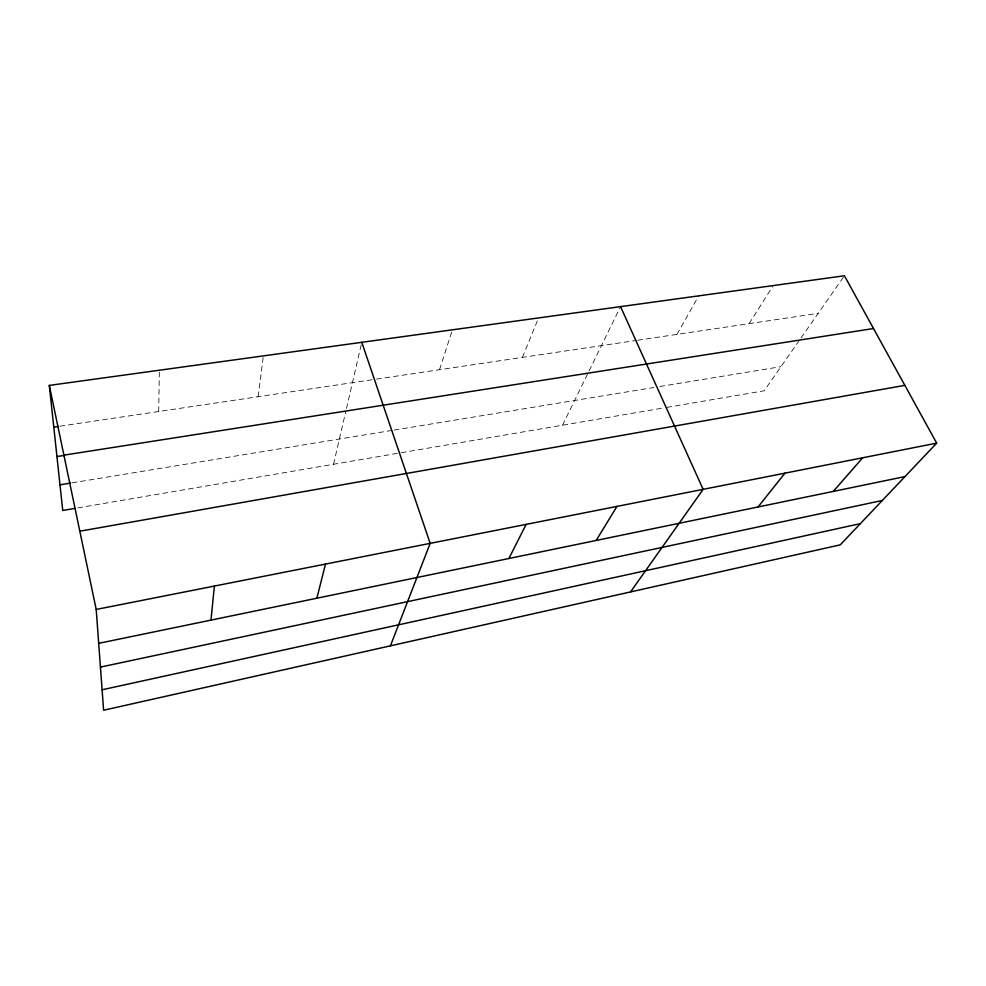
<?xml version="1.0" encoding="UTF-8"?>
<svg xmlns="http://www.w3.org/2000/svg" width="986" height="986" viewBox="0 0 986 986"><rect width="100%" height="100%" fill="white"/><g stroke="black" fill="none" stroke-linecap="round" stroke-linejoin="round"><path stroke-width="0.74" stroke-dasharray="4.93 3.7" d="M158.709 411.495L159.362 370.218M258.122 396.705L263.361 355.884M333.551 464.258L345.803 411.347M346.468 408.487L361.788 342.315M439.485 369.725L452.414 329.817M522.395 357.388L538.566 317.936M562.525 425.2L587.841 373.472M589.135 370.822L620.551 306.621M676.963 334.39L698.692 295.849M749.126 323.654L773.221 285.57M799.326 340.38L764.138 390.789L665.34 407.649M801.039 337.927L844.41 275.76M77.771 507.913L399.712 452.968M401.216 452.722L663.849 407.908M72.027 482.857L392.527 430.327M394.043 430.081L653.804 387.498M659.782 386.524L780.986 366.656M59.863 426.211L374.951 379.327M376.455 379.105L636.192 340.453M637.708 340.232L818.158 313.375"/><path stroke-width="1.48" d="M210.979 620.12L214.381 586.066M316.876 598.219L325.503 564.078M390.419 645.842L430.179 543.36L361.788 342.315M508.887 558.507L526.142 524.379M596.173 540.451L616.99 506.397M630.547 591.92L703.141 489.352L620.551 306.621M758.049 506.964L784.93 473.169M833.256 491.41L862.688 457.787M936.7 443.133L840.257 544.839L103.604 710.24L96.209 609.447L49.3 385.403L844.41 275.76L936.7 443.133L96.209 609.447M102.1 689.781L860.359 523.64M100.436 667.103L882.334 500.469M98.699 643.34L904.988 476.583M79.829 531.207L904.852 385.366M74.763 508.419L62.747 510.477L49.3 385.403M59.986 484.829L70.524 483.103M63.905 455.15L873.497 328.523M56.954 456.555L64.509 455.372M53.786 427.111L58.347 426.433"/></g></svg>
